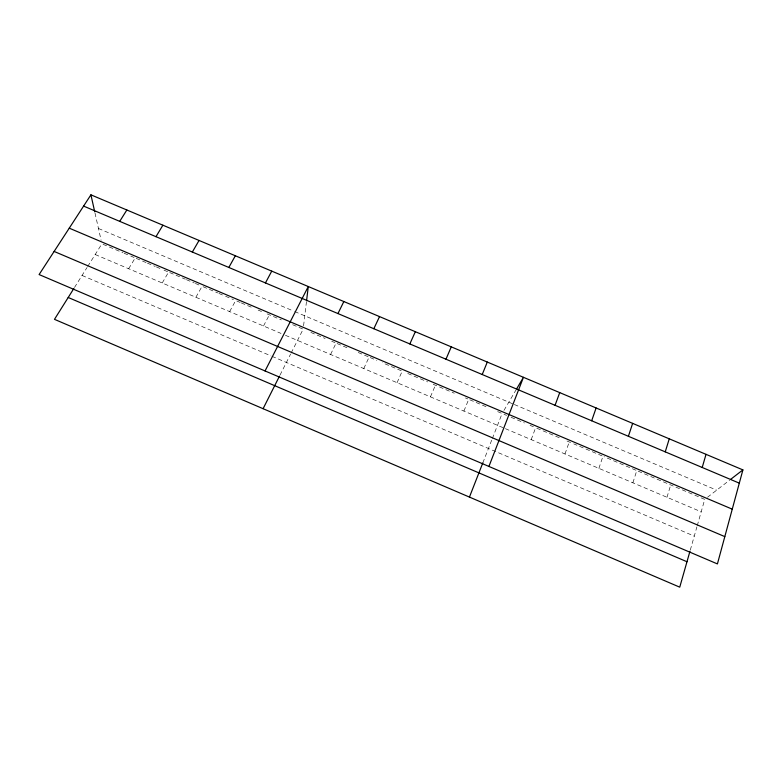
<?xml version="1.0" encoding="UTF-8"?>
<svg xmlns="http://www.w3.org/2000/svg" width="782" height="782" viewBox="0 0 782 782"><rect width="100%" height="100%" fill="white"/><g stroke="black" fill="none" stroke-linecap="round" stroke-linejoin="round"><path stroke-width="0.59" stroke-dasharray="3.91 2.93" d="M303.572 325.82L306.505 301.344M690.291 550.098L696.909 526.853M697.241 525.699L704.729 499.385L637.877 471.047M666.987 497.274L670.702 484.967M632.882 482.797L636.783 470.588L604.056 456.708M598.885 468.369L602.961 456.248L573.744 443.863M564.985 453.971L569.247 441.957M531.193 439.631L535.641 427.705M482.817 462.905L491.898 439.66M492.328 438.565L502.122 413.502M463.912 411.068L468.711 399.338L465.388 397.93M430.432 396.855L435.408 385.223M397.051 382.681L402.202 371.137L382.339 362.721M363.767 368.547L369.094 357.11L356.993 351.978M330.581 354.461L336.084 343.112L349.29 348.713M280.015 375.116L290.621 354.06M291.158 353.014L303.172 329.163L292.273 324.54M263.524 325.986L269.37 314.833M229.644 311.607L235.675 300.542M195.881 297.268L202.079 286.3L217.758 292.947M162.216 282.976L168.58 272.107L163.018 269.751M503.95 410.413L516.042 389.886M128.649 268.734L135.198 257.952L146.322 262.674M74.495 287.473L87.056 267.483M87.682 266.486L101.904 243.837M707.485 497.264L729.626 480.148M98.464 228.491L293.592 311.08M294.706 311.559L513.236 404.05M514.341 404.519L716.664 490.158M103.019 244.307L122.989 252.782M124.103 253.251L129.646 255.597M130.76 256.066L134.084 257.483M147.436 263.143L155.227 266.447M156.341 266.916L161.903 269.272M169.704 272.576L185.334 279.203M186.448 279.682L194.259 282.996M195.373 283.465L200.964 285.831M218.872 293.426L224.473 295.801M225.597 296.27L233.427 299.594M236.799 301.021L240.162 302.448M241.286 302.927L253.642 308.167M258.138 310.073L261.511 311.5M267.121 313.875L281.364 319.916M310.855 332.418L325.117 338.459M331.695 341.255L334.989 342.643M370.199 357.57L376.816 360.385M407.735 373.483L427.656 381.929M433.189 384.285L454.283 393.219M469.826 399.807L486.531 406.894M497.675 411.615L506.589 415.398M511.066 417.285L524.468 422.974M530.049 425.34L533.402 426.757M536.755 428.184L561.408 438.634M567.009 441.009L572.62 443.384M95.199 254.531L281.061 333.435M285.44 335.302L504.243 428.184M505.368 428.663L701.19 511.799M82.051 275.46L270.895 355.859M271.999 356.328L694.269 536.12M95.003 213.036L101.113 240.299"/><path stroke-width="1.17" d="M306.642 300.2L308.284 286.535L265.049 370.951M742.9 469.894L717.417 563.92L39.1 274.56L90.917 194.835L742.9 469.894L730.574 479.415M689.959 551.261L679.744 587.165L54.476 319.339L73.87 288.47M702.216 467.48L706.019 454.332M665.238 451.859L669.265 438.829M628.396 436.288L632.638 423.375M591.671 420.765L596.119 407.969M555.064 405.301L559.726 392.613M488.916 466.443L523.451 377.315L516.658 388.84M469.444 497.088L482.817 462.905M482.22 374.519L487.294 362.056M445.975 359.212L451.263 346.856M409.846 343.943L415.34 331.705M373.835 328.723L379.534 316.593M337.951 313.562L343.845 301.539M263.094 408.693L279.477 376.171M265.44 282.928L271.755 271.129M228.833 267.454L235.343 255.763M192.343 252.039L199.058 240.455M155.98 236.672L162.891 225.196M119.734 221.355L126.85 209.996M83.606 206.096L739.303 483.149M69.256 228.168L732.255 509.16M54.134 251.442L724.816 536.618M68.21 297.483L686.977 561.74M90.917 194.835L94.739 211.854"/></g></svg>
